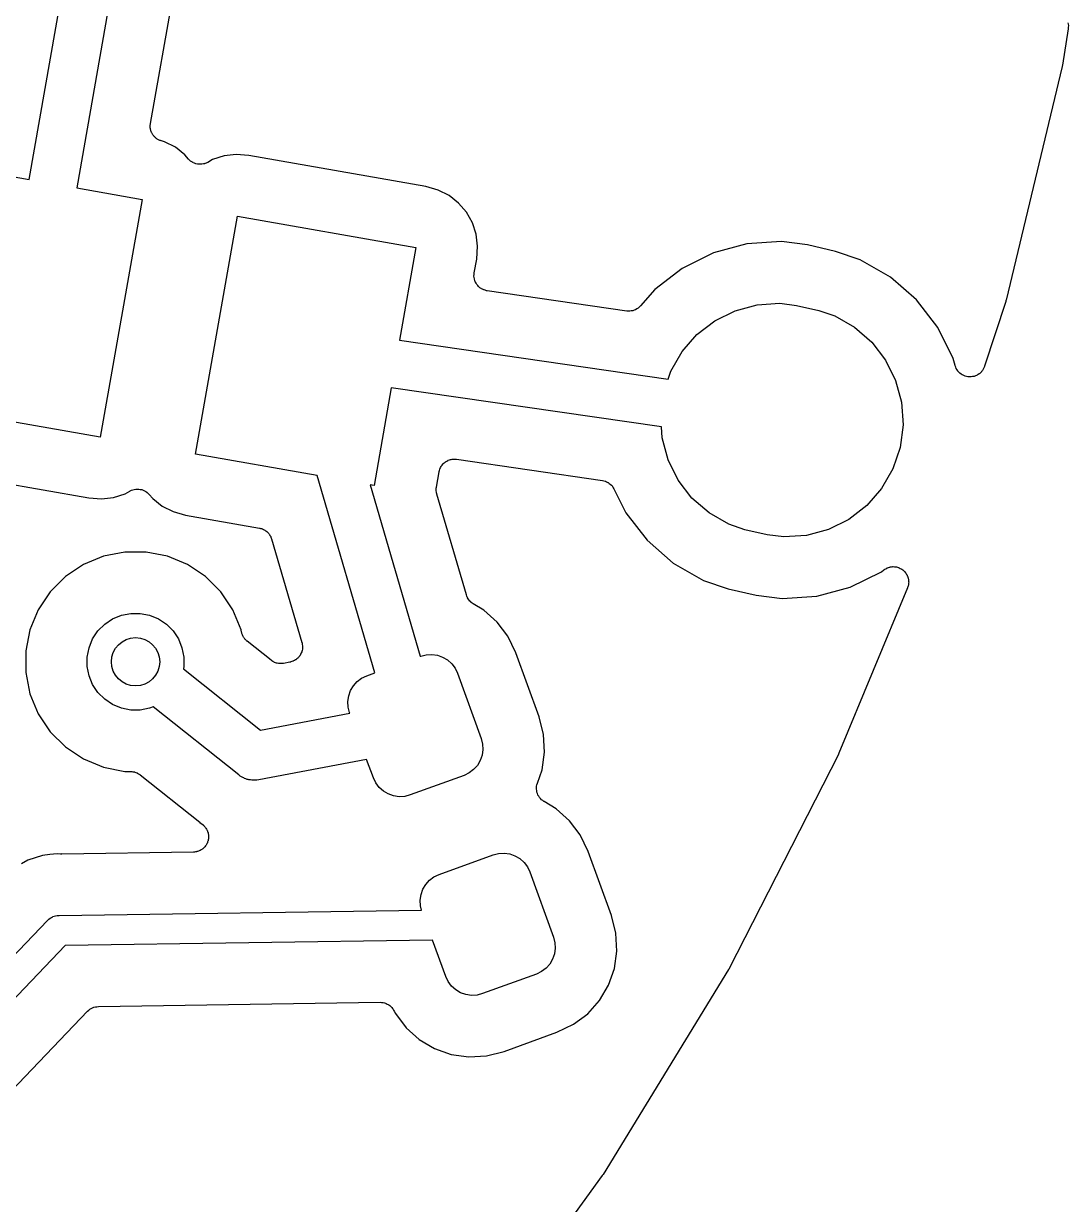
# Model space of a CAD drawing. Extents: x 4.9 to 6.91, y -5.73 to -3.72.
# Drawn here: x 6.5506 to 6.8909, y -5.291 to -4.9062 of the extents above; entities that cross this region are included whole.
import ezdxf

# ---------------------------------------------------------------- set-up
doc = ezdxf.new("R2010")
doc.units = 0
doc.header["$MEASUREMENT"] = 0
doc.layers.add('BLACK', color=7, linetype='CONTINUOUS')

msp = doc.modelspace()

# ---------------------------------------------------------------- linework, layer by layer
at = {"layer": 'BLACK', "linetype": 'CONTINUOUS'}
for p, q in [((6.55235, -4.95699), (6.58175, -4.79027)), ((6.59726, -4.79301), (6.56786, -4.95973)), ((6.59186, -4.93879), (6.61259, -4.82122)), ((6.8908, -4.90795), (6.88892, -4.91982)), ((6.89072, -4.90601), (6.89078, -4.90643)), ((6.89078, -4.90643), (6.89085, -4.90685)), ((6.89082, -4.90783), (6.8908, -4.90789)), ((6.8908, -4.90789), (6.8908, -4.90795)), ((6.89083, -4.9074), (6.89082, -4.90783)), ((6.89086, -4.90698), (6.89083, -4.9074)), ((6.89085, -4.90685), (6.89085, -4.90692)), ((6.89085, -4.90692), (6.89086, -4.90698)), ((6.88884, -4.92021), (6.87056, -4.99638)), ((6.88886, -4.92005), (6.88884, -4.92021)), ((6.88891, -4.91989), (6.88886, -4.92005)), ((6.88892, -4.91982), (6.88891, -4.91989)), ((6.59179, -4.93976), (6.59181, -4.9395)), ((6.59181, -4.93998), (6.59179, -4.93976)), ((6.5918, -4.93923), (6.59184, -4.93901)), ((6.59181, -4.9395), (6.5918, -4.93923)), ((6.59182, -4.94021), (6.59181, -4.93998)), ((6.59187, -4.94047), (6.59182, -4.94021)), ((6.59184, -4.93901), (6.59186, -4.93879)), ((6.5919, -4.94073), (6.59187, -4.94047)), ((6.59197, -4.94094), (6.5919, -4.94073)), ((6.59202, -4.94116), (6.59197, -4.94094)), ((6.59212, -4.94141), (6.59202, -4.94116)), ((6.5922, -4.94166), (6.59212, -4.94141)), ((6.59231, -4.94185), (6.5922, -4.94166)), ((6.5924, -4.94206), (6.59231, -4.94185)), ((6.59255, -4.94228), (6.5924, -4.94206)), ((6.59268, -4.94251), (6.59255, -4.94228)), ((6.59282, -4.94268), (6.59268, -4.94251)), ((6.59295, -4.94287), (6.59282, -4.94268)), ((6.59314, -4.94305), (6.59295, -4.94287)), ((6.59331, -4.94325), (6.59314, -4.94305)), ((6.59349, -4.94339), (6.59331, -4.94325)), ((6.59365, -4.94355), (6.59349, -4.94339)), ((6.59387, -4.94369), (6.59365, -4.94355)), ((6.59408, -4.94386), (6.59387, -4.94369)), ((6.59428, -4.94396), (6.59408, -4.94386)), ((6.59447, -4.94408), (6.59428, -4.94396)), ((6.59471, -4.94418), (6.59447, -4.94408)), ((6.59494, -4.9443), (6.59471, -4.94418)), ((6.59516, -4.94436), (6.59494, -4.9443)), ((6.59537, -4.94445), (6.59516, -4.94436)), ((6.59544, -4.94447), (6.59537, -4.94445)), ((6.59647, -4.94476), (6.59544, -4.94447)), ((6.59998, -4.94654), (6.59647, -4.94476)), ((6.60308, -4.94897), (6.59998, -4.94654)), ((6.60427, -4.95036), (6.60308, -4.94897)), ((6.60461, -4.95068), (6.60427, -4.95036)), ((6.60494, -4.95101), (6.60461, -4.95068)), ((6.60496, -4.95102), (6.60494, -4.95101)), ((6.60497, -4.95103), (6.60496, -4.95102)), ((6.60537, -4.95128), (6.60497, -4.95103)), ((6.60576, -4.95154), (6.60537, -4.95128)), ((6.60578, -4.95155), (6.60576, -4.95154)), ((6.6058, -4.95156), (6.60578, -4.95155)), ((6.60623, -4.95173), (6.6058, -4.95156)), ((6.60667, -4.9519), (6.60623, -4.95173)), ((6.61002, -4.95167), (6.60959, -4.95186)), ((6.61046, -4.95149), (6.61002, -4.95167)), ((6.61049, -4.95147), (6.61046, -4.95149)), ((6.61052, -4.95146), (6.61049, -4.95147)), ((6.61049, -4.95147), (6.61049, -4.95147)), ((6.61049, -4.95147), (6.61049, -4.95147)), ((6.61211, -4.95056), (6.61052, -4.95146)), ((6.61585, -4.94934), (6.61211, -4.95056)), ((6.61976, -4.94886), (6.61585, -4.94934)), ((6.62394, -4.94918), (6.61976, -4.94886)), ((6.68161, -4.95935), (6.62394, -4.94918)), ((6.53103, -4.95323), (6.55235, -4.95699)), ((6.60669, -4.9519), (6.60667, -4.9519)), ((6.6067, -4.95191), (6.60669, -4.9519)), ((6.60716, -4.95199), (6.6067, -4.95191)), ((6.60763, -4.95208), (6.60716, -4.95199)), ((6.60765, -4.95208), (6.60763, -4.95208)), ((6.60767, -4.95208), (6.60765, -4.95208)), ((6.60813, -4.95208), (6.60767, -4.95208)), ((6.6086, -4.95207), (6.60813, -4.95208)), ((6.60862, -4.95207), (6.6086, -4.95207)), ((6.60864, -4.95207), (6.60862, -4.95207)), ((6.6091, -4.95197), (6.60864, -4.95207)), ((6.60956, -4.95187), (6.6091, -4.95197)), ((6.60958, -4.95186), (6.60956, -4.95187)), ((6.60959, -4.95186), (6.60958, -4.95186)), ((6.68564, -4.96048), (6.68161, -4.95935)), ((6.56786, -4.95973), (6.58918, -4.96349)), ((6.68916, -4.96226), (6.68564, -4.96048)), ((6.69226, -4.96469), (6.68916, -4.96226)), ((6.58918, -4.96349), (6.57551, -5.04103)), ((6.69482, -4.96768), (6.69226, -4.96469)), ((6.60653, -5.0465), (6.6202, -4.96896)), ((6.6202, -4.96896), (6.67836, -4.97921)), ((6.69675, -4.97112), (6.69482, -4.96768)), ((6.69798, -4.97486), (6.69675, -4.97112)), ((6.69845, -4.97877), (6.69798, -4.97486)), ((6.78617, -4.97802), (6.77524, -4.98097)), ((6.79747, -4.97725), (6.78617, -4.97802)), ((6.80589, -4.97834), (6.79747, -4.97725)), ((6.81504, -4.98046), (6.80589, -4.97834)), ((6.67836, -4.97921), (6.67304, -5.00935)), ((6.69813, -4.98295), (6.69845, -4.97877)), ((6.77524, -4.98097), (6.76509, -4.98601)), ((6.82308, -4.98317), (6.81504, -4.98046)), ((6.69733, -4.98747), (6.69813, -4.98295)), ((6.76509, -4.98601), (6.75612, -4.99292)), ((6.8329, -4.98881), (6.82308, -4.98317)), ((6.69726, -4.98844), (6.69729, -4.98801)), ((6.69727, -4.9885), (6.69726, -4.98844)), ((6.69726, -4.98856), (6.69727, -4.9885)), ((6.69732, -4.98899), (6.69726, -4.98856)), ((6.69729, -4.98801), (6.69732, -4.98759)), ((6.69732, -4.98759), (6.69733, -4.98753)), ((6.69737, -4.98941), (6.69732, -4.98899)), ((6.69733, -4.98753), (6.69733, -4.98747)), ((6.69739, -4.98947), (6.69737, -4.98941)), ((6.6974, -4.98953), (6.69739, -4.98947)), ((6.69754, -4.98993), (6.6974, -4.98953)), ((6.69768, -4.99034), (6.69754, -4.98993)), ((6.84144, -4.99626), (6.8329, -4.98881)), ((6.6977, -4.99039), (6.69768, -4.99034)), ((6.69772, -4.99045), (6.6977, -4.99039)), ((6.69794, -4.99082), (6.69772, -4.99045)), ((6.69815, -4.99119), (6.69794, -4.99082)), ((6.69819, -4.99124), (6.69815, -4.99119)), ((6.69822, -4.99129), (6.69819, -4.99124)), ((6.69851, -4.99161), (6.69822, -4.99129)), ((6.69878, -4.99194), (6.69851, -4.99161)), ((6.69883, -4.99197), (6.69878, -4.99194)), ((6.69887, -4.99202), (6.69883, -4.99197)), ((6.69921, -4.99228), (6.69887, -4.99202)), ((6.69955, -4.99254), (6.69921, -4.99228)), ((6.6996, -4.99257), (6.69955, -4.99254)), ((6.69965, -4.9926), (6.6996, -4.99257)), ((6.70003, -4.99279), (6.69965, -4.9926)), ((6.70042, -4.99299), (6.70003, -4.99279)), ((6.70047, -4.993), (6.70042, -4.99299)), ((6.70052, -4.99303), (6.70047, -4.993)), ((6.70094, -4.99314), (6.70052, -4.99303)), ((6.70136, -4.99326), (6.70094, -4.99314)), ((6.70141, -4.99326), (6.70136, -4.99326)), ((6.70147, -4.99328), (6.70141, -4.99326)), ((6.70154, -4.99329), (6.70147, -4.99328)), ((6.74699, -4.9999), (6.70154, -4.99329)), ((6.75612, -4.99292), (6.75147, -4.99824)), ((6.78236, -4.99977), (6.78949, -4.99784)), ((6.78949, -4.99784), (6.79686, -4.99734)), ((6.79686, -4.99734), (6.80235, -4.99805)), ((6.84835, -5.00523), (6.84144, -4.99626)), ((6.87045, -4.99675), (6.86358, -5.01789)), ((6.87048, -4.9966), (6.87045, -4.99675)), ((6.87054, -4.99644), (6.87048, -4.9966)), ((6.87056, -4.99638), (6.87054, -4.99644)), ((6.747, -4.9999), (6.74699, -4.9999)), ((6.74702, -4.99991), (6.747, -4.9999)), ((6.74749, -4.99993), (6.74702, -4.99991)), ((6.74796, -4.99995), (6.74749, -4.99993)), ((6.74798, -4.99995), (6.74796, -4.99995)), ((6.74799, -4.99995), (6.74798, -4.99995)), ((6.74845, -4.99987), (6.74799, -4.99995)), ((6.74893, -4.9998), (6.74845, -4.99987)), ((6.74894, -4.9998), (6.74893, -4.9998)), ((6.74896, -4.9998), (6.74894, -4.9998)), ((6.74939, -4.99964), (6.74896, -4.9998)), ((6.74984, -4.99947), (6.74939, -4.99964)), ((6.74986, -4.99947), (6.74984, -4.99947)), ((6.74987, -4.99946), (6.74986, -4.99947)), ((6.75027, -4.99922), (6.74987, -4.99946)), ((6.75068, -4.99897), (6.75027, -4.99922)), ((6.75069, -4.99896), (6.75068, -4.99897)), ((6.75071, -4.99895), (6.75069, -4.99896)), ((6.75106, -4.99863), (6.75071, -4.99895)), ((6.7514, -4.99832), (6.75106, -4.99863)), ((6.75141, -4.99831), (6.7514, -4.99832)), ((6.75143, -4.99829), (6.75141, -4.99831)), ((6.75147, -4.99824), (6.75143, -4.99829)), ((6.77574, -5.00305), (6.78236, -4.99977)), ((6.80235, -4.99805), (6.80958, -4.99972)), ((6.80958, -4.99972), (6.81483, -5.00149)), ((6.81483, -5.00149), (6.82123, -5.00517)), ((6.76989, -5.00756), (6.77574, -5.00305)), ((6.82123, -5.00517), (6.8268, -5.01003)), ((6.85338, -5.01538), (6.84835, -5.00523)), ((6.67304, -5.00935), (6.76049, -5.02208)), ((6.76503, -5.01312), (6.76989, -5.00756)), ((6.76135, -5.01953), (6.76503, -5.01312)), ((6.8268, -5.01003), (6.83131, -5.01588)), ((6.83131, -5.01588), (6.83459, -5.0225)), ((6.854, -5.01765), (6.85338, -5.01538)), ((6.76049, -5.02208), (6.76135, -5.01953)), ((6.85401, -5.01767), (6.854, -5.01765)), ((6.85401, -5.01769), (6.85401, -5.01767)), ((6.85418, -5.01813), (6.85401, -5.01769)), ((6.85434, -5.01857), (6.85418, -5.01813)), ((6.85435, -5.01858), (6.85434, -5.01857)), ((6.85436, -5.0186), (6.85435, -5.01858)), ((6.85461, -5.019), (6.85436, -5.0186)), ((6.85486, -5.01939), (6.85461, -5.019)), ((6.85487, -5.01941), (6.85486, -5.01939)), ((6.85488, -5.01943), (6.85487, -5.01941)), ((6.85521, -5.01977), (6.85488, -5.01943)), ((6.85553, -5.02011), (6.85521, -5.01977)), ((6.85554, -5.02012), (6.85553, -5.02011)), ((6.85556, -5.02013), (6.85554, -5.02012)), ((6.85594, -5.02041), (6.85556, -5.02013)), ((6.85632, -5.02068), (6.85594, -5.02041)), ((6.85634, -5.02068), (6.85632, -5.02068)), ((6.85635, -5.0207), (6.85634, -5.02068)), ((6.85678, -5.02089), (6.85635, -5.0207)), ((6.85721, -5.02108), (6.85678, -5.02089)), ((6.86057, -5.02101), (6.86014, -5.02117)), ((6.86101, -5.02085), (6.86057, -5.02101)), ((6.86103, -5.02083), (6.86101, -5.02085)), ((6.86105, -5.02083), (6.86103, -5.02083)), ((6.86145, -5.02058), (6.86105, -5.02083)), ((6.86184, -5.02034), (6.86145, -5.02058)), ((6.86186, -5.02032), (6.86184, -5.02034)), ((6.86188, -5.02031), (6.86186, -5.02032)), ((6.86222, -5.01999), (6.86188, -5.02031)), ((6.86256, -5.01967), (6.86222, -5.01999)), ((6.86257, -5.01966), (6.86256, -5.01967)), ((6.86259, -5.01964), (6.86257, -5.01966)), ((6.86286, -5.01926), (6.86259, -5.01964)), ((6.86313, -5.01888), (6.86286, -5.01926)), ((6.86314, -5.01887), (6.86313, -5.01888)), ((6.86315, -5.01885), (6.86314, -5.01887)), ((6.86335, -5.01842), (6.86315, -5.01885)), ((6.86354, -5.018), (6.86335, -5.01842)), ((6.86355, -5.01798), (6.86354, -5.018)), ((6.86356, -5.01796), (6.86355, -5.01798)), ((6.86358, -5.01789), (6.86356, -5.01796)), ((6.67031, -5.02487), (6.66469, -5.05676)), ((6.7583, -5.03767), (6.67031, -5.02487)), ((6.83459, -5.0225), (6.83652, -5.02963)), ((6.85723, -5.02108), (6.85721, -5.02108)), ((6.85725, -5.02109), (6.85723, -5.02108)), ((6.8577, -5.0212), (6.85725, -5.02109)), ((6.85816, -5.0213), (6.8577, -5.0212)), ((6.85818, -5.02131), (6.85816, -5.0213)), ((6.8582, -5.02131), (6.85818, -5.02131)), ((6.85866, -5.02132), (6.8582, -5.02131)), ((6.85913, -5.02134), (6.85866, -5.02132)), ((6.85915, -5.02134), (6.85913, -5.02134)), ((6.85917, -5.02134), (6.85915, -5.02134)), ((6.85963, -5.02126), (6.85917, -5.02134)), ((6.8601, -5.02118), (6.85963, -5.02126)), ((6.86012, -5.02118), (6.8601, -5.02118)), ((6.86014, -5.02117), (6.86012, -5.02118)), ((6.57551, -5.04103), (6.51735, -5.03078)), ((6.83652, -5.02963), (6.83702, -5.037)), ((6.75854, -5.04122), (6.7583, -5.03767)), ((6.83702, -5.037), (6.83607, -5.04432)), ((6.76047, -5.04835), (6.75854, -5.04122)), ((6.64613, -5.05348), (6.60653, -5.0465)), ((6.83607, -5.04432), (6.83371, -5.05132)), ((6.5141, -5.05063), (6.57177, -5.0608)), ((6.68592, -5.05218), (6.68604, -5.0518)), ((6.68604, -5.0518), (6.68613, -5.05142)), ((6.68613, -5.05142), (6.68617, -5.05133)), ((6.68617, -5.05133), (6.6862, -5.05125)), ((6.6862, -5.05125), (6.68638, -5.05089)), ((6.68638, -5.05089), (6.68655, -5.05054)), ((6.68655, -5.05054), (6.68661, -5.05046)), ((6.68661, -5.05046), (6.68665, -5.05038)), ((6.68665, -5.05038), (6.6869, -5.05007)), ((6.6869, -5.05007), (6.68714, -5.04975)), ((6.68714, -5.04975), (6.68721, -5.04969)), ((6.68721, -5.04969), (6.68726, -5.04962)), ((6.68726, -5.04962), (6.68757, -5.04937)), ((6.68757, -5.04937), (6.68786, -5.0491)), ((6.68786, -5.0491), (6.68794, -5.04905)), ((6.68794, -5.04905), (6.68801, -5.04899)), ((6.68801, -5.04899), (6.68836, -5.0488)), ((6.68836, -5.0488), (6.6887, -5.0486)), ((6.6887, -5.0486), (6.68878, -5.04857)), ((6.68878, -5.04857), (6.68887, -5.04852)), ((6.68887, -5.04852), (6.68924, -5.0484)), ((6.68924, -5.0484), (6.68962, -5.04827)), ((6.68962, -5.04827), (6.68971, -5.04826)), ((6.68971, -5.04826), (6.6898, -5.04823)), ((6.6898, -5.04823), (6.69019, -5.04818)), ((6.69019, -5.04818), (6.69058, -5.04812)), ((6.69058, -5.04812), (6.69067, -5.04813)), ((6.69067, -5.04813), (6.69077, -5.04812)), ((6.69077, -5.04812), (6.69116, -5.04815)), ((6.69116, -5.04815), (6.69156, -5.04817)), ((6.69156, -5.04817), (6.73908, -5.05509)), ((6.76375, -5.05497), (6.76047, -5.04835)), ((6.83371, -5.05132), (6.83003, -5.05773)), ((6.66495, -5.11777), (6.64613, -5.05348)), ((6.68503, -5.05727), (6.68591, -5.05225)), ((6.68591, -5.05225), (6.68592, -5.05218)), ((6.73908, -5.05509), (6.73915, -5.0551)), ((6.73915, -5.0551), (6.73956, -5.0552)), ((6.73956, -5.0552), (6.73997, -5.0553)), ((6.73997, -5.0553), (6.74003, -5.05533)), ((6.74003, -5.05533), (6.74009, -5.05534)), ((6.74009, -5.05534), (6.74047, -5.05553)), ((6.74047, -5.05553), (6.74086, -5.05571)), ((6.76826, -5.06082), (6.76375, -5.05497)), ((6.57986, -5.06065), (6.5836, -5.05943)), ((6.5836, -5.05943), (6.58519, -5.05853)), ((6.58519, -5.05853), (6.58522, -5.05852)), ((6.58522, -5.05852), (6.58526, -5.0585)), ((6.58522, -5.05852), (6.58522, -5.05852)), ((6.58522, -5.05852), (6.58522, -5.05852)), ((6.58526, -5.0585), (6.58569, -5.05831)), ((6.58569, -5.05831), (6.58612, -5.05813)), ((6.58612, -5.05813), (6.58614, -5.05812)), ((6.58614, -5.05812), (6.58615, -5.05812)), ((6.58615, -5.05812), (6.58661, -5.05802)), ((6.58661, -5.05802), (6.58707, -5.05792)), ((6.58707, -5.05792), (6.58709, -5.05792)), ((6.58709, -5.05792), (6.58711, -5.05792)), ((6.58711, -5.05792), (6.58758, -5.05791)), ((6.58758, -5.05791), (6.58805, -5.0579)), ((6.58805, -5.0579), (6.58807, -5.05791)), ((6.58807, -5.05791), (6.58809, -5.05791)), ((6.58809, -5.05791), (6.58855, -5.05799)), ((6.58855, -5.05799), (6.58901, -5.05808)), ((6.58901, -5.05808), (6.58903, -5.05808)), ((6.58903, -5.05808), (6.58904, -5.05809)), ((6.58904, -5.05809), (6.58948, -5.05826)), ((6.58948, -5.05826), (6.58992, -5.05843)), ((6.58992, -5.05843), (6.58993, -5.05844)), ((6.58993, -5.05844), (6.58995, -5.05845)), ((6.58995, -5.05845), (6.59035, -5.05871)), ((6.59035, -5.05871), (6.59074, -5.05896)), ((6.59074, -5.05896), (6.59075, -5.05897)), ((6.59075, -5.05897), (6.59077, -5.05898)), ((6.59077, -5.05898), (6.5911, -5.05931)), ((6.5911, -5.05931), (6.59144, -5.05963)), ((6.66469, -5.05676), (6.66343, -5.05653)), ((6.66343, -5.05653), (6.67977, -5.11237)), ((6.68495, -5.05824), (6.68498, -5.05789)), ((6.68497, -5.05838), (6.68495, -5.05824)), ((6.68496, -5.05852), (6.68497, -5.05838)), ((6.68503, -5.05886), (6.68496, -5.05852)), ((6.68498, -5.05789), (6.68499, -5.05754)), ((6.68499, -5.05754), (6.68502, -5.05741)), ((6.68502, -5.05741), (6.68503, -5.05727)), ((6.68507, -5.05921), (6.68503, -5.05886)), ((6.68511, -5.05934), (6.68507, -5.05921)), ((6.68513, -5.05948), (6.68511, -5.05934)), ((6.68515, -5.05954), (6.68513, -5.05948)), ((6.74086, -5.05571), (6.74091, -5.05574)), ((6.74091, -5.05574), (6.74097, -5.05577)), ((6.74097, -5.05577), (6.74131, -5.05603)), ((6.74131, -5.05603), (6.74165, -5.05627)), ((6.74165, -5.05627), (6.7417, -5.05632)), ((6.7417, -5.05632), (6.74175, -5.05636)), ((6.74175, -5.05636), (6.74203, -5.05668)), ((6.74203, -5.05668), (6.74232, -5.05699)), ((6.74232, -5.05699), (6.74235, -5.05704)), ((6.74235, -5.05704), (6.7424, -5.05709)), ((6.7424, -5.05709), (6.74261, -5.05745)), ((6.74261, -5.05745), (6.74284, -5.05781)), ((6.74284, -5.05781), (6.74671, -5.06562)), ((6.83003, -5.05773), (6.82517, -5.06329)), ((6.57177, -5.0608), (6.57595, -5.06112)), ((6.57595, -5.06112), (6.57986, -5.06065)), ((6.59144, -5.05963), (6.59263, -5.06102)), ((6.59263, -5.06102), (6.59573, -5.06345)), ((6.69477, -5.09241), (6.68515, -5.05954)), ((6.77383, -5.06568), (6.76826, -5.06082)), ((6.82517, -5.06329), (6.81932, -5.0678)), ((6.59573, -5.06345), (6.59924, -5.06523)), ((6.59924, -5.06523), (6.60328, -5.06636)), ((6.60328, -5.06636), (6.6274, -5.07061)), ((6.74671, -5.06562), (6.75362, -5.07459)), ((6.78023, -5.06936), (6.77383, -5.06568)), ((6.6274, -5.07061), (6.62747, -5.07063)), ((6.62747, -5.07063), (6.62776, -5.07071)), ((6.62776, -5.07071), (6.62805, -5.07077)), ((6.62805, -5.07077), (6.62823, -5.07085)), ((6.62823, -5.07085), (6.62841, -5.0709)), ((6.62841, -5.0709), (6.62868, -5.07104)), ((6.62868, -5.07104), (6.62895, -5.07116)), ((6.78548, -5.07113), (6.78023, -5.06936)), ((6.81932, -5.0678), (6.8127, -5.07108)), ((6.62895, -5.07116), (6.62911, -5.07127)), ((6.62911, -5.07127), (6.62927, -5.07135)), ((6.62927, -5.07135), (6.62951, -5.07154)), ((6.62951, -5.07154), (6.62976, -5.07171)), ((6.62976, -5.07171), (6.62989, -5.07185)), ((6.62989, -5.07185), (6.63003, -5.07196)), ((6.63003, -5.07196), (6.63023, -5.07219)), ((6.63023, -5.07219), (6.63044, -5.07241)), ((6.63044, -5.07241), (6.63054, -5.07257)), ((6.63054, -5.07257), (6.63066, -5.07271)), ((6.63066, -5.07271), (6.63081, -5.07298)), ((6.63081, -5.07298), (6.63097, -5.07323)), ((6.63097, -5.07323), (6.63104, -5.0734)), ((6.63104, -5.0734), (6.63113, -5.07357)), ((6.63113, -5.07357), (6.63122, -5.07385)), ((6.63122, -5.07385), (6.63133, -5.07413)), ((6.63133, -5.07413), (6.64122, -5.10792)), ((6.75362, -5.07459), (6.76216, -5.08204)), ((6.79271, -5.0728), (6.78548, -5.07113)), ((6.7982, -5.07351), (6.79271, -5.0728)), ((6.80557, -5.07301), (6.7982, -5.07351)), ((6.8127, -5.07108), (6.80557, -5.07301)), ((6.58349, -5.07843), (6.57658, -5.0798)), ((6.59053, -5.07843), (6.58349, -5.07843)), ((6.59744, -5.0798), (6.59053, -5.07843)), ((6.57007, -5.08249), (6.56422, -5.08641)), ((6.57658, -5.0798), (6.57007, -5.08249)), ((6.60394, -5.08249), (6.59744, -5.0798)), ((6.6098, -5.08641), (6.60394, -5.08249)), ((6.76216, -5.08204), (6.77198, -5.08768)), ((6.56422, -5.08641), (6.55924, -5.09139)), ((6.61478, -5.09139), (6.6098, -5.08641)), ((6.81982, -5.08988), (6.82997, -5.08484)), ((6.82997, -5.08484), (6.83079, -5.08422)), ((6.83079, -5.08422), (6.83084, -5.08417)), ((6.83084, -5.08417), (6.83098, -5.08409)), ((6.83098, -5.08409), (6.83111, -5.08399)), ((6.83111, -5.08399), (6.8314, -5.08384)), ((6.8314, -5.08384), (6.83168, -5.08367)), ((6.83168, -5.08367), (6.83183, -5.08361)), ((6.83183, -5.08361), (6.83197, -5.08354)), ((6.83197, -5.08354), (6.83229, -5.08345)), ((6.83229, -5.08345), (6.83259, -5.08333)), ((6.83259, -5.08333), (6.83275, -5.08331)), ((6.83275, -5.08331), (6.83291, -5.08326)), ((6.83291, -5.08326), (6.83323, -5.08323)), ((6.83323, -5.08323), (6.83356, -5.08318)), ((6.83356, -5.08318), (6.83372, -5.08319)), ((6.83372, -5.08319), (6.83388, -5.08318)), ((6.83388, -5.08318), (6.83421, -5.08321)), ((6.83421, -5.08321), (6.83453, -5.08322)), ((6.83453, -5.08322), (6.83469, -5.08326)), ((6.83469, -5.08326), (6.83485, -5.08328)), ((6.83485, -5.08328), (6.83516, -5.08338)), ((6.83516, -5.08338), (6.83548, -5.08345)), ((6.83548, -5.08345), (6.83563, -5.08352)), ((6.83563, -5.08352), (6.83578, -5.08357)), ((6.83578, -5.08357), (6.83607, -5.08373)), ((6.83607, -5.08373), (6.83637, -5.08386)), ((6.83637, -5.08386), (6.8365, -5.08396)), ((6.8365, -5.08396), (6.83664, -5.08404)), ((6.83664, -5.08404), (6.83689, -5.08424)), ((6.83689, -5.08424), (6.83716, -5.08444)), ((6.83716, -5.08444), (6.83727, -5.08455)), ((6.83727, -5.08455), (6.83739, -5.08466)), ((6.83739, -5.08466), (6.8376, -5.08491)), ((6.8376, -5.08491), (6.83782, -5.08515)), ((6.83782, -5.08515), (6.8379, -5.08529)), ((6.8379, -5.08529), (6.83801, -5.08542)), ((6.83801, -5.08542), (6.83816, -5.0857)), ((6.83816, -5.0857), (6.83833, -5.08598)), ((6.83833, -5.08598), (6.83839, -5.08613)), ((6.83839, -5.08613), (6.83846, -5.08628)), ((6.83846, -5.08628), (6.83856, -5.08659)), ((6.77198, -5.08768), (6.78002, -5.0904)), ((6.80889, -5.09283), (6.81982, -5.08988)), ((6.83846, -5.09009), (6.81613, -5.14399)), ((6.8385, -5.08993), (6.83846, -5.09009)), ((6.83857, -5.08979), (6.8385, -5.08993)), ((6.83856, -5.08659), (6.83867, -5.0869)), ((6.83865, -5.08947), (6.83857, -5.08979)), ((6.83874, -5.08916), (6.83865, -5.08947)), ((6.83867, -5.0869), (6.8387, -5.08706)), ((6.8387, -5.08706), (6.83874, -5.08721)), ((6.83874, -5.08721), (6.83878, -5.08754)), ((6.83876, -5.08899), (6.83874, -5.08916)), ((6.83879, -5.08883), (6.83876, -5.08899)), ((6.83878, -5.08754), (6.83883, -5.08786)), ((6.83881, -5.08851), (6.83879, -5.08883)), ((6.83884, -5.08818), (6.83881, -5.08851)), ((6.83883, -5.08786), (6.83882, -5.08802)), ((6.83882, -5.08802), (6.83884, -5.08818)), ((6.55924, -5.09139), (6.55533, -5.09724)), ((6.61869, -5.09724), (6.61478, -5.09139)), ((6.69491, -5.09276), (6.69477, -5.09241)), ((6.69504, -5.09312), (6.69491, -5.09276)), ((6.69509, -5.09321), (6.69504, -5.09312)), ((6.69513, -5.09331), (6.69509, -5.09321)), ((6.69534, -5.09363), (6.69513, -5.09331)), ((6.69553, -5.09396), (6.69534, -5.09363)), ((6.69561, -5.09404), (6.69553, -5.09396)), ((6.69567, -5.09413), (6.69561, -5.09404)), ((6.69593, -5.0944), (6.69567, -5.09413)), ((6.78002, -5.0904), (6.78917, -5.09251)), ((6.78917, -5.09251), (6.79759, -5.0936)), ((6.79759, -5.0936), (6.80889, -5.09283)), ((6.55533, -5.09724), (6.55263, -5.10375)), ((6.62138, -5.10375), (6.61869, -5.09724)), ((6.69618, -5.09468), (6.69593, -5.0944)), ((6.69627, -5.09475), (6.69618, -5.09468)), ((6.69635, -5.09483), (6.69627, -5.09475)), ((6.69666, -5.09504), (6.69635, -5.09483)), ((6.69696, -5.09527), (6.69666, -5.09504)), ((6.69702, -5.09531), (6.69696, -5.09527)), ((6.70051, -5.09737), (6.69702, -5.09531)), ((6.7048, -5.10122), (6.70051, -5.09737)), ((6.57697, -5.10194), (6.57955, -5.10022)), ((6.57955, -5.10022), (6.58241, -5.09903)), ((6.58241, -5.09903), (6.58546, -5.09843)), ((6.58546, -5.09843), (6.58856, -5.09843)), ((6.58856, -5.09843), (6.5916, -5.09903)), ((6.5916, -5.09903), (6.59447, -5.10022)), ((6.59447, -5.10022), (6.59705, -5.10194)), ((6.70827, -5.10584), (6.7048, -5.10122)), ((6.55263, -5.10375), (6.55126, -5.11065)), ((6.57305, -5.10671), (6.57478, -5.10413)), ((6.57478, -5.10413), (6.57697, -5.10194)), ((6.59705, -5.10194), (6.59924, -5.10413)), ((6.59924, -5.10413), (6.60096, -5.10671)), ((6.62154, -5.10452), (6.62138, -5.10375)), ((6.62161, -5.10476), (6.62154, -5.10452)), ((6.62166, -5.10501), (6.62161, -5.10476)), ((6.62175, -5.10523), (6.62166, -5.10501)), ((6.62182, -5.10545), (6.62175, -5.10523)), ((6.62194, -5.10568), (6.62182, -5.10545)), ((6.62204, -5.10591), (6.62194, -5.10568)), ((6.57187, -5.10958), (6.57305, -5.10671)), ((6.60096, -5.10671), (6.60215, -5.10958)), ((6.62217, -5.10611), (6.62204, -5.10591)), ((6.62228, -5.10631), (6.62217, -5.10611)), ((6.62244, -5.10651), (6.62228, -5.10631)), ((6.62258, -5.10672), (6.62244, -5.10651)), ((6.62275, -5.10689), (6.62258, -5.10672)), ((6.62289, -5.10707), (6.62275, -5.10689)), ((6.62309, -5.10723), (6.62289, -5.10707)), ((6.62327, -5.10741), (6.62309, -5.10723)), ((6.62333, -5.10745), (6.62327, -5.10741)), ((6.63117, -5.1137), (6.62333, -5.10745)), ((6.64122, -5.10792), (6.64124, -5.10798)), ((6.64124, -5.10798), (6.64125, -5.10804)), ((6.64125, -5.10804), (6.64127, -5.1081)), ((6.64127, -5.1081), (6.64134, -5.10852)), ((6.64134, -5.10852), (6.64141, -5.10895)), ((6.6414, -5.10949), (6.64139, -5.10992)), ((6.64142, -5.10906), (6.6414, -5.10949)), ((6.64141, -5.10895), (6.64141, -5.109)), ((6.64141, -5.109), (6.64142, -5.10906)), ((6.71087, -5.11127), (6.70827, -5.10584)), ((6.55126, -5.11065), (6.55126, -5.11769)), ((6.57126, -5.11262), (6.57187, -5.10958)), ((6.57126, -5.11572), (6.57126, -5.11262)), ((6.60215, -5.10958), (6.60276, -5.11262)), ((6.60276, -5.11262), (6.60276, -5.11572)), ((6.6396, -5.11319), (6.63934, -5.11342)), ((6.63988, -5.11297), (6.6396, -5.11319)), ((6.63996, -5.11286), (6.63988, -5.11297)), ((6.64006, -5.11277), (6.63996, -5.11286)), ((6.6402, -5.11259), (6.64006, -5.11277)), ((6.64023, -5.11257), (6.6402, -5.11259)), ((6.6403, -5.11247), (6.64023, -5.11257)), ((6.6405, -5.11222), (6.6403, -5.11247)), ((6.64057, -5.1121), (6.6405, -5.11222)), ((6.64065, -5.112), (6.64057, -5.1121)), ((6.64069, -5.11194), (6.64065, -5.112)), ((6.64073, -5.11187), (6.64069, -5.11194)), ((6.64075, -5.11182), (6.64073, -5.11187)), ((6.64078, -5.11177), (6.64075, -5.11182)), ((6.6409, -5.11151), (6.64078, -5.11177)), ((6.64098, -5.11137), (6.6409, -5.11151)), ((6.64101, -5.11126), (6.64098, -5.11137)), ((6.64114, -5.11098), (6.64101, -5.11126)), ((6.64115, -5.11093), (6.64114, -5.11098)), ((6.64118, -5.11087), (6.64115, -5.11093)), ((6.64127, -5.11045), (6.64118, -5.11087)), ((6.64137, -5.11004), (6.64127, -5.11045)), ((6.64138, -5.10998), (6.64137, -5.11004)), ((6.64139, -5.10992), (6.64138, -5.10998)), ((6.67977, -5.11237), (6.6799, -5.11233)), ((6.6799, -5.11233), (6.68167, -5.11188)), ((6.68167, -5.11188), (6.6835, -5.11178)), ((6.6835, -5.11178), (6.68532, -5.11203)), ((6.68532, -5.11203), (6.68705, -5.11264)), ((6.68705, -5.11264), (6.68862, -5.11358)), ((6.71845, -5.13208), (6.71087, -5.11127)), ((6.57187, -5.11877), (6.57126, -5.11572)), ((6.60276, -5.11572), (6.6026, -5.11652)), ((6.6026, -5.11652), (6.62767, -5.13648)), ((6.6313, -5.11378), (6.63117, -5.1137)), ((6.63142, -5.11389), (6.6313, -5.11378)), ((6.63171, -5.11405), (6.63142, -5.11389)), ((6.63199, -5.11423), (6.63171, -5.11405)), ((6.63214, -5.11429), (6.63199, -5.11423)), ((6.63227, -5.11436), (6.63214, -5.11429)), ((6.63259, -5.11447), (6.63227, -5.11436)), ((6.6329, -5.11459), (6.63259, -5.11447)), ((6.63305, -5.11462), (6.6329, -5.11459)), ((6.6332, -5.11467), (6.63305, -5.11462)), ((6.63353, -5.11471), (6.6332, -5.11467)), ((6.63386, -5.11477), (6.63353, -5.11471)), ((6.63401, -5.11477), (6.63386, -5.11477)), ((6.63417, -5.11478), (6.63401, -5.11477)), ((6.6345, -5.11476), (6.63417, -5.11478)), ((6.63483, -5.11476), (6.6345, -5.11476)), ((6.63499, -5.11472), (6.63483, -5.11476)), ((6.63514, -5.11471), (6.63499, -5.11472)), ((6.63521, -5.1147), (6.63514, -5.11471)), ((6.63731, -5.1143), (6.63521, -5.1147)), ((6.63744, -5.11426), (6.63731, -5.1143)), ((6.63758, -5.11424), (6.63744, -5.11426)), ((6.63791, -5.11413), (6.63758, -5.11424)), ((6.63825, -5.11403), (6.63791, -5.11413)), ((6.63837, -5.11397), (6.63825, -5.11403)), ((6.6385, -5.11392), (6.63837, -5.11397)), ((6.6388, -5.11374), (6.6385, -5.11392)), ((6.63911, -5.11358), (6.6388, -5.11374)), ((6.63922, -5.11349), (6.63911, -5.11358)), ((6.63934, -5.11342), (6.63922, -5.11349)), ((6.68862, -5.11358), (6.68999, -5.1148)), ((6.68999, -5.1148), (6.69109, -5.11627)), ((6.69109, -5.11627), (6.69188, -5.11792)), ((6.55126, -5.11769), (6.55263, -5.1246)), ((6.57305, -5.12163), (6.57187, -5.11877)), ((6.65798, -5.12198), (6.6592, -5.12062)), ((6.6592, -5.12062), (6.66067, -5.11952)), ((6.66067, -5.11952), (6.66232, -5.11873)), ((6.66232, -5.11873), (6.66495, -5.11777)), ((6.69188, -5.11792), (6.69962, -5.13919)), ((6.55263, -5.1246), (6.55533, -5.13111)), ((6.57478, -5.12421), (6.57305, -5.12163)), ((6.57697, -5.12641), (6.57478, -5.12421)), ((6.65644, -5.12529), (6.65705, -5.12356)), ((6.65705, -5.12356), (6.65798, -5.12198)), ((6.57955, -5.12813), (6.57697, -5.12641)), ((6.58241, -5.12932), (6.57955, -5.12813)), ((6.65618, -5.12711), (6.65644, -5.12529)), ((6.65628, -5.12894), (6.65618, -5.12711)), ((6.55533, -5.13111), (6.55924, -5.13696)), ((6.58546, -5.12992), (6.58241, -5.12932)), ((6.58856, -5.12992), (6.58546, -5.12992)), ((6.5916, -5.12932), (6.58856, -5.12992)), ((6.59278, -5.12883), (6.5916, -5.12932)), ((6.62061, -5.15098), (6.59278, -5.12883)), ((6.62767, -5.13648), (6.65683, -5.13097)), ((6.65673, -5.13071), (6.65628, -5.12894)), ((6.65683, -5.13097), (6.65673, -5.13071)), ((6.71994, -5.13791), (6.71845, -5.13208)), ((6.55924, -5.13696), (6.56422, -5.14194)), ((6.69962, -5.13919), (6.70008, -5.14097)), ((6.72026, -5.14367), (6.71994, -5.13791)), ((6.56422, -5.14194), (6.57007, -5.14585)), ((6.70018, -5.1428), (6.69992, -5.14461)), ((6.70008, -5.14097), (6.70018, -5.1428)), ((6.71944, -5.14939), (6.72026, -5.14367)), ((6.8161, -5.14406), (6.81602, -5.1442)), ((6.81613, -5.14399), (6.8161, -5.14406)), ((6.57007, -5.14585), (6.57658, -5.14855)), ((6.66229, -5.14597), (6.62714, -5.1526)), ((6.66448, -5.15198), (6.66229, -5.14597)), ((6.69838, -5.14792), (6.69715, -5.14928)), ((6.69931, -5.14634), (6.69838, -5.14792)), ((6.69992, -5.14461), (6.69931, -5.14634)), ((6.81596, -5.14435), (6.7804, -5.21415)), ((6.81602, -5.1442), (6.81596, -5.14435)), ((6.57658, -5.14855), (6.58349, -5.14992)), ((6.58349, -5.14992), (6.58542, -5.14992)), ((6.58542, -5.14992), (6.58549, -5.14992)), ((6.58549, -5.14992), (6.58566, -5.14994)), ((6.58566, -5.14994), (6.58584, -5.14994)), ((6.58584, -5.14994), (6.58615, -5.15)), ((6.58615, -5.15), (6.58645, -5.15003)), ((6.58645, -5.15003), (6.58663, -5.15008)), ((6.58663, -5.15008), (6.5868, -5.15012)), ((6.5868, -5.15012), (6.58709, -5.15023)), ((6.58709, -5.15023), (6.58739, -5.15033)), ((6.58739, -5.15033), (6.58754, -5.15041)), ((6.58754, -5.15041), (6.58771, -5.15048)), ((6.58771, -5.15048), (6.58797, -5.15065)), ((6.58797, -5.15065), (6.58824, -5.1508)), ((6.58824, -5.1508), (6.58838, -5.15091)), ((6.58838, -5.15091), (6.58853, -5.15101)), ((6.58853, -5.15101), (6.60792, -5.16644)), ((6.62113, -5.15142), (6.62061, -5.15098)), ((6.62156, -5.15165), (6.62113, -5.15142)), ((6.62197, -5.15191), (6.62156, -5.15165)), ((6.69403, -5.15118), (6.67646, -5.15757)), ((6.69569, -5.15038), (6.69403, -5.15118)), ((6.69715, -5.14928), (6.69569, -5.15038)), ((6.7179, -5.15378), (6.71944, -5.14939)), ((6.62224, -5.15202), (6.62197, -5.15191)), ((6.62249, -5.15216), (6.62224, -5.15202)), ((6.62296, -5.15231), (6.62249, -5.15216)), ((6.62341, -5.15249), (6.62296, -5.15231)), ((6.62369, -5.15254), (6.62341, -5.15249)), ((6.62397, -5.15263), (6.62369, -5.15254)), ((6.62446, -5.15268), (6.62397, -5.15263)), ((6.62493, -5.15277), (6.62446, -5.15268)), ((6.62522, -5.15276), (6.62493, -5.15277)), ((6.62551, -5.15279), (6.62522, -5.15276)), ((6.626, -5.15275), (6.62551, -5.15279)), ((6.62648, -5.15274), (6.626, -5.15275)), ((6.62714, -5.1526), (6.62648, -5.15274)), ((6.66527, -5.15364), (6.66448, -5.15198)), ((6.66637, -5.1551), (6.66527, -5.15364)), ((6.66773, -5.15633), (6.66637, -5.1551)), ((6.71762, -5.15566), (6.71764, -5.15519)), ((6.71762, -5.15568), (6.71762, -5.15566)), ((6.71762, -5.1557), (6.71762, -5.15568)), ((6.71769, -5.15617), (6.71762, -5.1557)), ((6.71764, -5.15519), (6.71766, -5.15473)), ((6.71766, -5.15473), (6.71767, -5.15471)), ((6.71767, -5.15469), (6.71778, -5.15423)), ((6.71767, -5.15471), (6.71767, -5.15469)), ((6.71778, -5.15423), (6.7179, -5.15378)), ((6.66931, -5.15726), (6.66773, -5.15633)), ((6.67104, -5.15787), (6.66931, -5.15726)), ((6.67286, -5.15813), (6.67104, -5.15787)), ((6.67469, -5.15803), (6.67286, -5.15813)), ((6.67646, -5.15757), (6.67469, -5.15803)), ((6.71776, -5.15663), (6.71769, -5.15617)), ((6.71776, -5.15665), (6.71776, -5.15663)), ((6.71777, -5.15667), (6.71776, -5.15665)), ((6.71792, -5.15711), (6.71777, -5.15667)), ((6.71808, -5.15755), (6.71792, -5.15711)), ((6.71809, -5.15757), (6.71808, -5.15755)), ((6.7181, -5.15759), (6.71809, -5.15757)), ((6.71834, -5.15799), (6.7181, -5.15759)), ((6.71858, -5.15839), (6.71834, -5.15799)), ((6.71859, -5.1584), (6.71858, -5.15839)), ((6.7186, -5.15842), (6.71859, -5.1584)), ((6.71891, -5.15877), (6.7186, -5.15842)), ((6.71923, -5.15912), (6.71891, -5.15877)), ((6.71924, -5.15913), (6.71923, -5.15912)), ((6.71926, -5.15914), (6.71924, -5.15913)), ((6.71963, -5.15942), (6.71926, -5.15914)), ((6.72001, -5.15971), (6.71963, -5.15942)), ((6.72004, -5.15972), (6.72001, -5.15971)), ((6.72004, -5.15973), (6.72004, -5.15972)), ((6.72007, -5.15974), (6.72004, -5.15973)), ((6.72004, -5.15973), (6.72004, -5.15973)), ((6.72407, -5.16211), (6.72007, -5.15974)), ((6.72837, -5.16597), (6.72407, -5.16211)), ((6.60792, -5.16644), (6.60797, -5.16648)), ((6.60797, -5.16648), (6.60799, -5.1665)), ((6.60799, -5.1665), (6.60801, -5.16652)), ((6.60801, -5.16652), (6.60902, -5.16736)), ((6.73183, -5.17058), (6.72837, -5.16597)), ((6.60902, -5.16736), (6.60907, -5.16741)), ((6.60907, -5.16741), (6.60919, -5.16753)), ((6.60919, -5.16753), (6.60933, -5.16764)), ((6.60933, -5.16764), (6.60953, -5.16789)), ((6.60953, -5.16789), (6.60975, -5.16811)), ((6.60975, -5.16811), (6.60984, -5.16826)), ((6.60984, -5.16826), (6.60995, -5.1684)), ((6.60995, -5.1684), (6.6101, -5.16867)), ((6.6101, -5.16867), (6.61027, -5.16894)), ((6.61027, -5.16894), (6.61033, -5.1691)), ((6.61033, -5.1691), (6.61042, -5.16925)), ((6.61042, -5.16925), (6.61051, -5.16955)), ((6.61051, -5.16955), (6.61062, -5.16985)), ((6.61062, -5.16985), (6.61066, -5.17002)), ((6.61066, -5.17002), (6.61071, -5.17019)), ((6.61071, -5.17019), (6.61074, -5.1705)), ((6.61074, -5.1705), (6.6108, -5.17081)), ((6.6108, -5.17081), (6.61079, -5.17098)), ((6.61079, -5.17098), (6.61081, -5.17116)), ((6.73444, -5.17601), (6.73183, -5.17058)), ((6.60915, -5.17489), (6.60892, -5.17511)), ((6.60939, -5.17469), (6.60915, -5.17489)), ((6.6095, -5.17455), (6.60939, -5.17469)), ((6.60962, -5.17443), (6.6095, -5.17455)), ((6.6098, -5.17417), (6.60962, -5.17443)), ((6.61, -5.17393), (6.6098, -5.17417)), ((6.61008, -5.17377), (6.61, -5.17393)), ((6.61018, -5.17363), (6.61008, -5.17377)), ((6.6103, -5.17334), (6.61018, -5.17363)), ((6.61045, -5.17306), (6.6103, -5.17334)), ((6.6105, -5.1729), (6.61045, -5.17306)), ((6.61057, -5.17274), (6.6105, -5.1729)), ((6.61063, -5.17243), (6.61057, -5.17274)), ((6.61072, -5.17213), (6.61063, -5.17243)), ((6.61074, -5.17195), (6.61072, -5.17213)), ((6.61078, -5.17178), (6.61074, -5.17195)), ((6.61081, -5.17116), (6.61078, -5.17147)), ((6.61078, -5.17147), (6.61078, -5.17178)), ((6.55431, -5.17807), (6.55199, -5.17881)), ((6.55432, -5.17807), (6.55431, -5.17807)), ((6.55435, -5.17806), (6.55432, -5.17807)), ((6.55667, -5.1773), (6.55435, -5.17806)), ((6.55909, -5.17702), (6.55667, -5.1773)), ((6.55913, -5.17702), (6.55909, -5.17702)), ((6.55909, -5.17702), (6.55909, -5.17702)), ((6.56145, -5.17674), (6.55913, -5.17702)), ((6.56254, -5.17682), (6.56145, -5.17674)), ((6.56274, -5.17681), (6.56254, -5.17682)), ((6.56293, -5.17683), (6.56274, -5.17681)), ((6.563, -5.17683), (6.56293, -5.17683)), ((6.60589, -5.1762), (6.563, -5.17683)), ((6.60606, -5.17618), (6.60589, -5.1762)), ((6.60624, -5.17618), (6.60606, -5.17618)), ((6.60654, -5.17612), (6.60624, -5.17618)), ((6.60685, -5.17609), (6.60654, -5.17612)), ((6.60702, -5.17603), (6.60685, -5.17609)), ((6.60719, -5.176), (6.60702, -5.17603)), ((6.60749, -5.17588), (6.60719, -5.176)), ((6.60778, -5.17579), (6.60749, -5.17588)), ((6.60794, -5.17571), (6.60778, -5.17579)), ((6.6081, -5.17564), (6.60794, -5.17571)), ((6.60836, -5.17547), (6.6081, -5.17564)), ((6.60864, -5.17532), (6.60836, -5.17547)), ((6.60877, -5.17521), (6.60864, -5.17532)), ((6.60892, -5.17511), (6.60877, -5.17521)), ((6.68589, -5.18347), (6.70346, -5.17707)), ((6.70346, -5.17707), (6.70524, -5.17662)), ((6.70524, -5.17662), (6.70707, -5.17652)), ((6.70707, -5.17652), (6.70888, -5.17678)), ((6.70888, -5.17678), (6.71061, -5.17739)), ((6.71061, -5.17739), (6.71219, -5.17832)), ((6.71219, -5.17832), (6.71355, -5.17954)), ((6.74201, -5.19682), (6.73444, -5.17601)), ((6.55199, -5.17881), (6.54987, -5.18001)), ((6.71355, -5.17954), (6.71465, -5.18101)), ((6.71465, -5.18101), (6.71544, -5.18266)), ((6.68154, -5.18673), (6.68277, -5.18536)), ((6.68277, -5.18536), (6.68423, -5.18426)), ((6.68423, -5.18426), (6.68589, -5.18347)), ((6.71544, -5.18266), (6.72319, -5.20393)), ((6.67974, -5.19185), (6.68, -5.19003)), ((6.68, -5.19003), (6.68061, -5.1883)), ((6.68061, -5.1883), (6.68154, -5.18673)), ((6.67984, -5.19368), (6.67974, -5.19185)), ((6.68021, -5.19509), (6.67984, -5.19368)), ((6.55846, -5.19833), (6.55881, -5.19803)), ((6.55881, -5.19803), (6.55917, -5.19772)), ((6.55917, -5.19772), (6.55919, -5.19771)), ((6.55919, -5.19771), (6.5592, -5.1977)), ((6.5592, -5.1977), (6.55961, -5.19748)), ((6.55961, -5.19748), (6.56001, -5.19725)), ((6.56001, -5.19725), (6.56003, -5.19724)), ((6.56003, -5.19724), (6.56005, -5.19723)), ((6.56005, -5.19723), (6.56049, -5.19709)), ((6.56049, -5.19709), (6.56094, -5.19694)), ((6.56094, -5.19694), (6.56095, -5.19694)), ((6.56095, -5.19694), (6.56097, -5.19694)), ((6.56097, -5.19694), (6.56144, -5.19688)), ((6.56144, -5.19688), (6.5619, -5.19683)), ((6.5619, -5.19683), (6.56216, -5.19685)), ((6.56216, -5.19685), (6.68021, -5.19509)), ((6.74351, -5.20265), (6.74201, -5.19682)), ((6.40561, -5.35814), (6.5583, -5.19853)), ((6.5583, -5.19853), (6.55846, -5.19833)), ((6.68373, -5.20488), (6.56414, -5.20666)), ((6.68804, -5.21673), (6.68373, -5.20488)), ((6.72319, -5.20393), (6.72364, -5.20571)), ((6.72364, -5.20571), (6.72374, -5.20754)), ((6.74382, -5.20842), (6.74351, -5.20265)), ((6.56414, -5.20666), (6.41258, -5.3651)), ((6.72348, -5.20935), (6.72287, -5.21108)), ((6.72374, -5.20754), (6.72348, -5.20935)), ((6.743, -5.21413), (6.74382, -5.20842)), ((6.72194, -5.21266), (6.72072, -5.21403)), ((6.72287, -5.21108), (6.72194, -5.21266)), ((6.68883, -5.21838), (6.68804, -5.21673)), ((6.7176, -5.21592), (6.70003, -5.22231)), ((6.71925, -5.21513), (6.7176, -5.21592)), ((6.72072, -5.21403), (6.71925, -5.21513)), ((6.78021, -5.21449), (6.73928, -5.28128)), ((6.74109, -5.21958), (6.743, -5.21413)), ((6.78028, -5.21434), (6.78021, -5.21449)), ((6.78037, -5.21421), (6.78028, -5.21434)), ((6.7804, -5.21415), (6.78037, -5.21421)), ((6.68993, -5.21985), (6.68883, -5.21838)), ((6.6913, -5.22107), (6.68993, -5.21985)), ((6.69288, -5.222), (6.6913, -5.22107)), ((6.73815, -5.22454), (6.74109, -5.21958)), ((6.69461, -5.22261), (6.69288, -5.222)), ((6.69642, -5.22287), (6.69461, -5.22261)), ((6.69825, -5.22277), (6.69642, -5.22287)), ((6.70003, -5.22231), (6.69825, -5.22277)), ((6.73429, -5.22884), (6.73815, -5.22454)), ((6.44948, -5.35546), (6.57136, -5.22805)), ((6.57136, -5.22805), (6.5714, -5.22801)), ((6.5714, -5.22801), (6.57141, -5.228)), ((6.5714, -5.22801), (6.5714, -5.22801)), ((6.5714, -5.22801), (6.5714, -5.22801)), ((6.57141, -5.228), (6.57178, -5.22768)), ((6.57178, -5.22768), (6.57214, -5.22738)), ((6.57214, -5.22738), (6.57215, -5.22738)), ((6.57215, -5.22738), (6.57216, -5.22737)), ((6.57216, -5.22737), (6.57258, -5.22714)), ((6.57258, -5.22714), (6.573, -5.22691)), ((6.573, -5.22691), (6.57301, -5.22691)), ((6.57301, -5.2269), (6.57347, -5.22676)), ((6.57301, -5.22691), (6.57301, -5.2269)), ((6.57347, -5.22676), (6.57393, -5.22661)), ((6.57393, -5.22661), (6.57394, -5.22661)), ((6.57394, -5.22661), (6.57442, -5.22656)), ((6.57394, -5.22661), (6.57394, -5.22661)), ((6.57442, -5.22656), (6.5749, -5.2265)), ((6.5749, -5.2265), (6.66667, -5.22514)), ((6.66667, -5.22514), (6.66674, -5.22514)), ((6.66674, -5.22514), (6.66711, -5.22517)), ((6.66711, -5.22517), (6.66748, -5.22519)), ((6.66748, -5.22519), (6.66759, -5.22522)), ((6.66759, -5.22522), (6.66771, -5.22523)), ((6.66771, -5.22523), (6.66807, -5.22534)), ((6.66807, -5.22534), (6.66842, -5.22543)), ((6.66842, -5.22543), (6.66853, -5.22548)), ((6.66853, -5.22548), (6.66865, -5.22551)), ((6.66865, -5.22551), (6.66897, -5.22569)), ((6.66897, -5.22569), (6.66931, -5.22584)), ((6.66931, -5.22584), (6.6694, -5.22592)), ((6.6694, -5.22592), (6.66951, -5.22597)), ((6.66951, -5.22597), (6.6698, -5.2262)), ((6.6698, -5.2262), (6.67009, -5.22642)), ((6.67009, -5.22642), (6.67017, -5.22651)), ((6.67017, -5.22651), (6.67027, -5.22659)), ((6.67027, -5.22659), (6.6705, -5.22687)), ((6.6705, -5.22687), (6.67075, -5.22714)), ((6.67075, -5.22714), (6.67081, -5.22725)), ((6.67081, -5.22725), (6.67089, -5.22734)), ((6.67089, -5.22734), (6.67107, -5.22766)), ((6.67107, -5.22766), (6.67126, -5.22798)), ((6.67126, -5.22798), (6.67165, -5.2288)), ((6.67165, -5.2288), (6.67512, -5.23342)), ((6.72425, -5.23491), (6.72968, -5.23231)), ((6.72968, -5.23231), (6.73429, -5.22884)), ((6.67512, -5.23342), (6.67942, -5.23728)), ((6.70714, -5.24114), (6.72425, -5.23491)), ((6.67942, -5.23728), (6.68438, -5.24022)), ((6.68438, -5.24022), (6.68983, -5.24213)), ((6.68983, -5.24213), (6.69554, -5.24295)), ((6.69554, -5.24295), (6.70131, -5.24263)), ((6.70131, -5.24263), (6.70714, -5.24114)), ((6.73906, -5.28161), (6.69302, -5.34498)), ((6.73914, -5.28147), (6.73906, -5.28161)), ((6.73924, -5.28134), (6.73914, -5.28147)), ((6.73928, -5.28128), (6.73924, -5.28134))]:
    msp.add_line(p, q, dxfattribs=at)
at = {"layer": 'BLACK'}
msp.add_circle((6.58701, -5.11417), 0.00787, dxfattribs=at)

doc.saveas('drawing.dxf')
